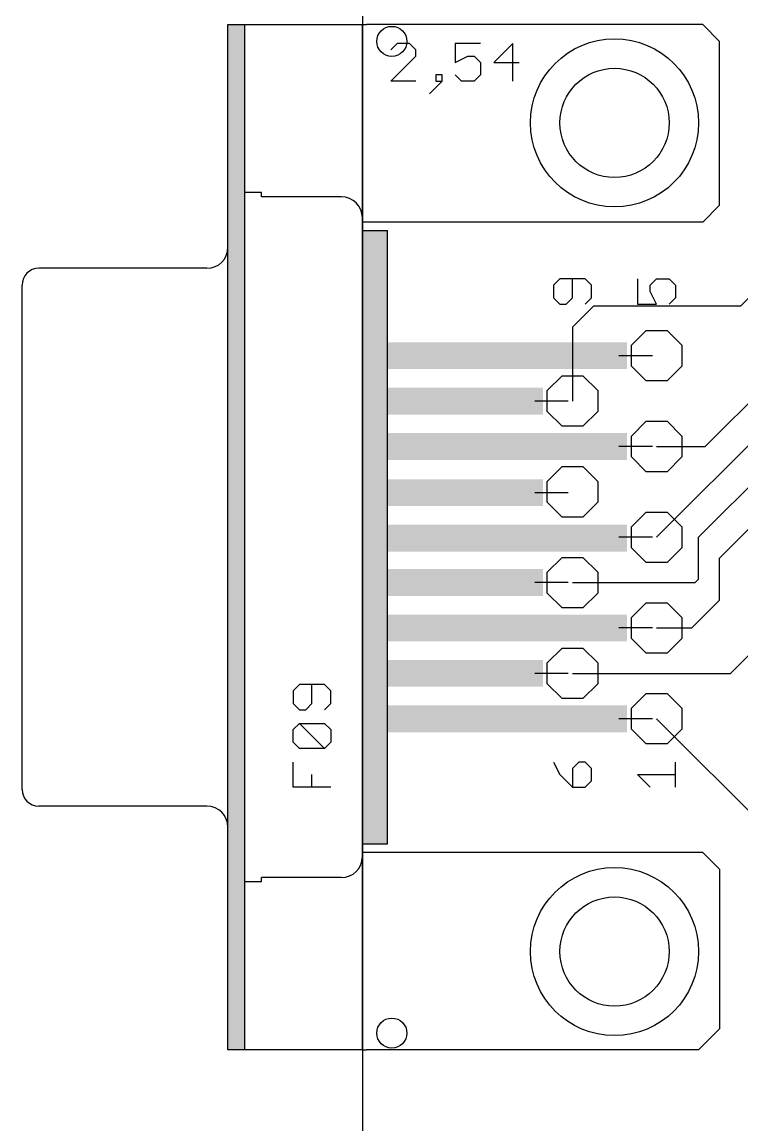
# Model space of a CAD drawing. Extents: x -27 to 163, y -5 to 112.
# Drawn here: x -27.43 to -5.67, y 37.48 to 70.81 of the extents above; entities that cross this region are included whole.
import ezdxf

# ---------------------------------------------------------------- set-up
doc = ezdxf.new("R2010")
doc.units = 0
doc.header["$MEASUREMENT"] = 0
doc.layers.get('0').update_dxf_attribs({"linetype": 'CONTINUOUS'})
for name, color, linetype in [('1', 22, 'CONTINUOUS'), ('17', 82, 'CONTINUOUS'), ('18', 82, 'CONTINUOUS'), ('20', 7, 'CONTINUOUS'), ('21', 7, 'CONTINUOUS'), ('51', 53, 'CONTINUOUS')]:
    doc.layers.add(name, color=color, linetype=linetype)

# ---------------------------------------------------------------- blocks, each defined once
blk = doc.blocks.new('RECT')
blk.add_solid([(-0.5, -0.5), (0.5, -0.5), (-0.5, 0.5), (0.5, 0.5)])
blk = doc.blocks.new('OCTAGONP')
blk.add_lwpolyline([(-0.5, -0.2071), (-0.5, 0.2071), (-0.2071, 0.5), (0.2071, 0.5), (0.5, 0.2071), (0.5, -0.2071), (0.2071, -0.5), (-0.2071, -0.5)], close=True)
blk = doc.blocks.new('ROUNDP')
blk.add_circle((0, 0), 0.5)
blk = doc.blocks.new('ROUNDV')
blk.add_circle((0, 0), 0.5)

msp = doc.modelspace()

# ---------------------------------------------------------------- linework, layer by layer
at = {"layer": '1'}
for p, q in [((-6.7813, 57.9887), (-0.635, 64.135)), ((-8.254, 55.2455), (-0.635, 62.8645)), ((-5.08, 62.865), (-5.715, 62.23)), ((-10.16, 62.23), (-10.795, 61.595)), ((-5.715, 62.23), (-10.16, 62.23)), ((-10.795, 61.595), (-10.795, 59.3604)), ((-6.985, 55.245), (-0.6355, 61.5945)), ((-10.795, 59.3604), (-10.7949, 59.3603)), ((-8.2549, 57.9887), (-6.7813, 57.9887)), ((-6.35, 54.61), (-5.08, 55.88)), ((-8.2549, 55.2455), (-8.254, 55.2455)), ((-6.985, 53.975), (-6.985, 55.245)), ((-6.35, 53.34), (-6.35, 54.61)), ((-10.7949, 53.8739), (-7.0861, 53.8739)), ((-7.0861, 53.8739), (-6.985, 53.975)), ((-7.1877, 52.5023), (-6.35, 53.34)), ((-8.2549, 52.5023), (-7.1877, 52.5023)), ((-6.0193, 51.1307), (-5.3975, 51.7525)), ((-10.7949, 51.1307), (-6.0193, 51.1307)), ((-4.8506, 46.3547), (-8.2549, 49.7591))]:
    msp.add_line(p, q, dxfattribs=at)
at = {"layer": '20'}
msp.add_line((-17.145, 101.905), (-17.145, 4.445), dxfattribs=at)
at = {"layer": '21'}
for p, q in [((-21.2089, 70.7395), (-20.7009, 70.7395)), ((-21.2089, 62.9925), (-21.2089, 70.7395)), ((-20.7009, 70.7395), (-20.1929, 70.7395)), ((-20.7009, 68.1995), (-20.7009, 70.7395)), ((-20.1929, 70.7395), (-17.1449, 70.7395)), ((-17.1449, 70.7395), (-17.0179, 70.7395)), ((-17.1449, 65.6595), (-17.1449, 70.7395)), ((-6.8579, 70.7395), (-17.0179, 70.7395)), ((-6.3499, 70.2315), (-6.8579, 70.7395)), ((-6.3499, 65.2785), (-6.3499, 70.2315)), ((-20.7009, 65.6595), (-20.7009, 68.1995)), ((-20.7009, 44.8315), (-20.7009, 65.6595)), ((-20.1929, 65.6595), (-20.7009, 65.6595)), ((-20.1929, 65.5325), (-20.1929, 65.6595)), ((-17.7799, 65.5325), (-20.1929, 65.5325)), ((-17.1449, 64.7705), (-17.1449, 65.6595)), ((-6.8579, 64.7705), (-6.3499, 65.2785)), ((-17.1449, 64.5165), (-17.1449, 64.7705)), ((-6.8579, 64.7705), (-17.1449, 64.7705)), ((-17.1449, 45.9745), (-17.1449, 64.5165)), ((-17.1449, 64.5165), (-16.3829, 64.5165)), ((-16.3829, 45.9745), (-16.3829, 64.5165)), ((-21.8439, 63.3735), (-26.9239, 63.3735)), ((-11.1767, 63.0566), (-11.3674, 62.8659)), ((-10.4141, 63.0566), (-11.1767, 63.0566)), ((-10.7954, 62.4846), (-10.7954, 63.0566)), ((-10.2234, 62.8659), (-10.4141, 63.0566)), ((-8.8274, 63.0566), (-8.8274, 62.294)), ((-8.446, 62.8659), (-8.2554, 63.0566)), ((-8.2554, 63.0566), (-7.8741, 63.0566)), ((-7.8741, 63.0566), (-7.6834, 62.8659)), ((-27.4319, 62.6115), (-27.4319, 62.8655)), ((-21.2089, 47.4985), (-21.2089, 62.9925)), ((-11.3674, 62.8659), (-11.3674, 62.4846)), ((-10.2234, 62.4846), (-10.2234, 62.8659)), ((-8.446, 62.6753), (-8.446, 62.8659)), ((-8.2554, 62.294), (-8.446, 62.6753)), ((-7.6834, 62.8659), (-7.6834, 62.4846)), ((-27.4319, 47.8795), (-27.4319, 62.6115)), ((-11.3674, 62.4846), (-11.1767, 62.294)), ((-10.986, 62.294), (-10.7954, 62.4846)), ((-10.4141, 62.294), (-10.2234, 62.4846)), ((-7.6834, 62.4846), (-7.8741, 62.294)), ((-11.1767, 62.294), (-10.986, 62.294)), ((-8.8274, 62.294), (-8.2554, 62.294)), ((-11.3674, 48.4516), (-11.1767, 48.0703)), ((-10.6047, 48.4516), (-10.7954, 48.2609)), ((-10.4141, 48.4516), (-10.6047, 48.4516)), ((-10.2234, 48.2609), (-10.4141, 48.4516)), ((-7.6834, 47.689), (-7.6834, 48.4516)), ((-11.1767, 48.0703), (-10.7954, 47.689)), ((-10.7954, 48.2609), (-10.7954, 47.689)), ((-10.2234, 47.8796), (-10.2234, 48.2609)), ((-8.446, 47.689), (-8.8274, 48.0703)), ((-8.8274, 48.0703), (-7.6834, 48.0703)), ((-27.4319, 47.6255), (-27.4319, 47.8795)), ((-10.7954, 47.689), (-10.4141, 47.689)), ((-10.4141, 47.689), (-10.2234, 47.8796)), ((-21.2089, 39.7515), (-21.2089, 47.4985)), ((-21.8439, 47.1175), (-26.9239, 47.1175)), ((-17.1449, 45.7205), (-17.1449, 45.9745)), ((-17.1449, 45.9745), (-16.3829, 45.9745)), ((-17.1449, 44.8315), (-17.1449, 45.7205)), ((-6.8579, 45.7205), (-17.1449, 45.7205)), ((-6.3499, 45.2125), (-6.8579, 45.7205)), ((-6.3499, 45.2125), (-6.3499, 40.3865)), ((-20.7009, 42.2915), (-20.7009, 44.8315)), ((-20.1929, 44.8315), (-20.7009, 44.8315)), ((-20.1929, 44.8315), (-20.1929, 44.9585)), ((-17.7799, 44.9585), (-20.1929, 44.9585)), ((-17.1449, 39.7515), (-17.1449, 44.8315)), ((-20.7009, 39.7515), (-20.7009, 42.2915)), ((-6.3499, 40.3865), (-6.9849, 39.7515)), ((-20.7009, 39.7515), (-21.2089, 39.7515)), ((-20.1929, 39.7515), (-20.7009, 39.7515)), ((-17.1449, 39.7515), (-20.1929, 39.7515)), ((-17.1449, 39.7515), (-17.0179, 39.7515)), ((-6.9849, 39.7515), (-17.0179, 39.7515))]:
    msp.add_line(p, q, dxfattribs=at)
for centre in [(-9.5249, 67.7677), (-9.5249, 42.7233)]:
    msp.add_circle(centre, 1.651, dxfattribs=at)
for centre, radius, start, end in [((-17.7799, 64.8975), 0.635, 0, 90), ((-21.8439, 64.0085), 0.635, 270, 0), ((-26.9239, 62.8655), 0.508, 90, 180), ((-26.9239, 47.6255), 0.508, 180, 270), ((-21.8439, 46.4825), 0.635, 0, 90), ((-17.7799, 45.5935), 0.635, 270, 0)]:
    msp.add_arc(centre, radius, start, end, dxfattribs=at)
at = {"layer": '51'}
for p, q in [((-16.0985, 70.1689), (-16.2892, 69.9783)), ((-15.7172, 70.1689), (-16.0985, 70.1689)), ((-15.5265, 69.9783), (-15.7172, 70.1689)), ((-13.5776, 70.1689), (-14.3402, 70.1689)), ((-14.3402, 70.1689), (-14.3402, 69.5969)), ((-12.5988, 70.1689), (-13.1708, 69.5969)), ((-12.5988, 69.025), (-12.5988, 70.1689)), ((-16.2892, 69.025), (-15.5265, 69.7876)), ((-15.5265, 69.7876), (-15.5265, 69.9783)), ((-14.3402, 69.5969), (-13.9589, 69.7876)), ((-13.9589, 69.7876), (-13.7682, 69.7876)), ((-13.7682, 69.7876), (-13.5776, 69.5969)), ((-13.5776, 69.5969), (-13.5776, 69.2156)), ((-13.1708, 69.5969), (-12.4082, 69.5969)), ((-15.5265, 69.025), (-16.2892, 69.025)), ((-15.1198, 68.6436), (-14.7385, 69.025)), ((-14.7385, 69.2156), (-14.9291, 69.2156)), ((-14.9291, 69.2156), (-14.9291, 69.025)), ((-14.9291, 69.025), (-14.7385, 69.025)), ((-14.7385, 69.025), (-14.7385, 69.2156)), ((-14.1495, 69.025), (-14.3402, 69.2156)), ((-13.7682, 69.025), (-14.1495, 69.025)), ((-13.5776, 69.2156), (-13.7682, 69.025)), ((-8.3819, 60.7319), (-9.3979, 60.7319)), ((-10.9219, 59.3603), (-11.9379, 59.3603)), ((-8.3819, 57.9887), (-9.3979, 57.9887)), ((-10.9219, 56.5917), (-11.9379, 56.5917)), ((-8.3819, 55.2455), (-9.3979, 55.2455)), ((-10.9219, 53.8739), (-11.9379, 53.8739)), ((-8.3819, 52.5023), (-9.3979, 52.5023)), ((-10.9219, 51.1307), (-11.9379, 51.1307)), ((-19.0507, 50.7904), (-19.2414, 50.5997)), ((-18.2881, 50.7904), (-19.0507, 50.7904)), ((-18.6694, 50.2184), (-18.6694, 50.7904)), ((-18.0974, 50.5997), (-18.2881, 50.7904)), ((-19.2414, 50.5997), (-19.2414, 50.2184)), ((-18.0974, 50.2184), (-18.0974, 50.5997)), ((-19.2414, 50.2184), (-19.0507, 50.0278)), ((-19.0507, 50.0278), (-18.86, 50.0278)), ((-18.86, 50.0278), (-18.6694, 50.2184)), ((-18.2881, 50.0278), (-18.0974, 50.2184)), ((-8.3819, 49.7591), (-9.3979, 49.7591)), ((-19.2414, 49.4303), (-19.0507, 49.621)), ((-19.2414, 49.049), (-19.2414, 49.4303)), ((-19.0507, 49.621), (-18.2881, 49.621)), ((-18.2881, 48.8584), (-19.0507, 49.621)), ((-18.2881, 49.621), (-18.0974, 49.4303)), ((-18.0974, 49.4303), (-18.0974, 49.049)), ((-19.0507, 48.8584), (-19.2414, 49.049)), ((-18.0974, 49.049), (-18.2881, 48.8584)), ((-18.2881, 48.8584), (-19.0507, 48.8584)), ((-19.2414, 47.689), (-19.2414, 48.4516)), ((-18.6694, 47.689), (-18.6694, 48.0703)), ((-18.0974, 47.689), (-19.2414, 47.689))]:
    msp.add_line(p, q, dxfattribs=at)

# ---------------------------------------------------------------- block references
at = {"layer": '17', "rotation": 90}
for name, p, xscale, yscale in [('ROUNDP', (-9.5249, 67.7677), 5.08, 5.08), ('OCTAGONP', (-8.2549, 60.7319), 1.524, 1.524), ('OCTAGONP', (-10.7949, 59.3603), 1.524, 1.524), ('OCTAGONP', (-8.2549, 57.9887), 1.524, 1.524), ('OCTAGONP', (-10.7949, 56.6171), 1.524, 1.524), ('OCTAGONP', (-8.2549, 55.2455), 1.524, 1.524), ('OCTAGONP', (-10.7949, 53.8739), 1.524, 1.524), ('OCTAGONP', (-8.2549, 52.5023), 1.524, 1.524), ('OCTAGONP', (-10.7949, 51.1307), 1.524, 1.524), ('OCTAGONP', (-8.2549, 49.7591), 1.524, 1.524), ('ROUNDP', (-9.5249, 42.7233), 5.08, 5.08)]:
    msp.add_blockref(name, p, dxfattribs=dict(at, xscale=xscale, yscale=yscale))
at = {"layer": '18', "xscale": 0.908, "yscale": 0.908}
for p in [(-16.256, 70.231), (-16.256, 40.259)]:
    msp.add_blockref('ROUNDV', p, dxfattribs=at)
at = {"layer": '21', "rotation": 90}
for p, xscale, yscale in [((-20.9549, 55.2455), 30.988, 0.508), ((-16.7639, 55.2455), 18.542, 0.762), ((-12.7634, 60.7319), 0.8128, 7.238999999999999), ((-14.0334, 59.3603), 0.8128, 4.698999999999999), ((-12.7634, 57.9887), 0.8128, 7.238999999999999), ((-14.0334, 56.5917), 0.8128, 4.698999999999999), ((-12.7634, 55.2201), 0.8128, 7.238999999999999), ((-14.0334, 53.8739), 0.8128, 4.698999999999999), ((-12.7634, 52.5023), 0.8128, 7.238999999999999), ((-14.0334, 51.1307), 0.8128, 4.698999999999999), ((-12.7634, 49.7591), 0.8128, 7.238999999999999)]:
    msp.add_blockref('RECT', p, dxfattribs=dict(at, xscale=xscale, yscale=yscale))

doc.saveas('drawing.dxf')
